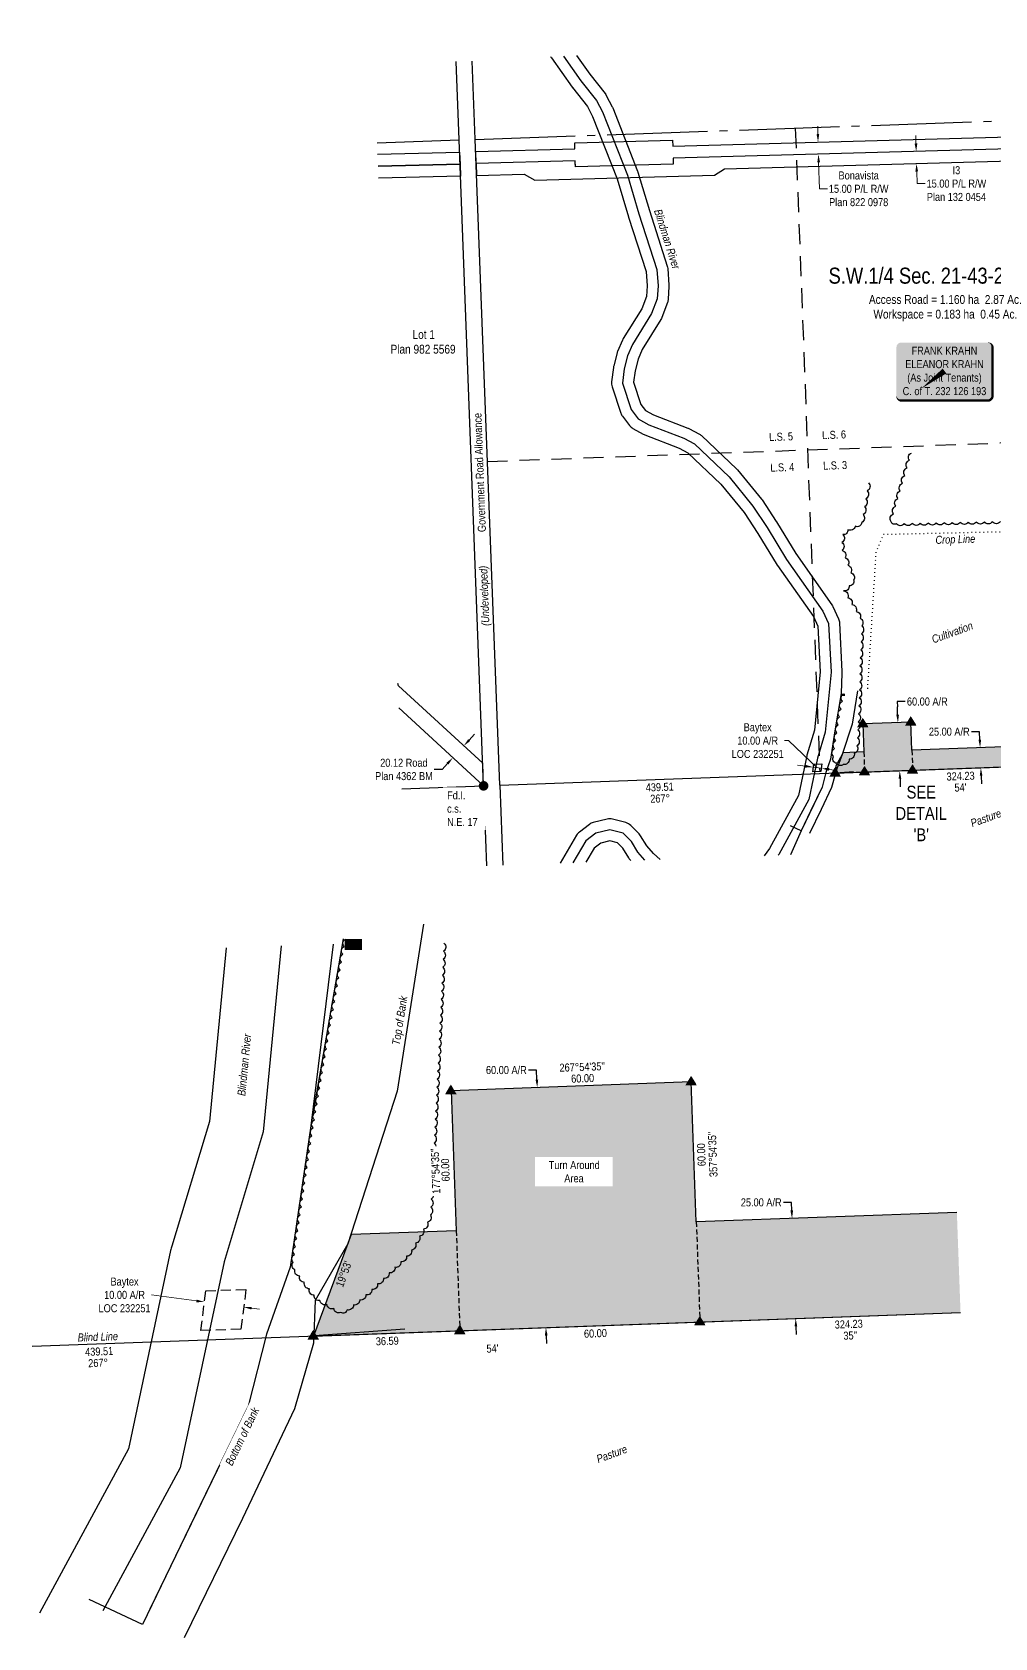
# Model space of a CAD drawing. Extents: x 685628 to 689949, y 5842791 to 5846601.
# Drawn here: x 685628 to 686830, y 5842791 to 5844797 of the extents above; entities that cross this region are included whole.
import ezdxf
from ezdxf.enums import TextEntityAlignment as Align

# ---------------------------------------------------------------- set-up
doc = ezdxf.new("R2010")
doc.units = 0
doc.header["$LTSCALE"] = 5
for name, pattern in [('0', [1, 1, 0]), ('foc-ACCESSROAD', [3.75, 2.5, -1.25]), ('foc-LSD', [8, 5, -3]), ('foc-QUARTERLINE', [33, 25, -3, 2, -3]), ('foc-TOPO', [1, 0.2, -0.8]), ('foc-TRAV', [1.875, 1.25, -0.625])]:
    doc.linetypes.add(name, pattern=pattern)
for name, color, linetype in [('AS-FENCE', 48, 'foc-FENCE'), ('AS-UNDERLAY-H', 141, 'Continuous'), ('C-AR', 13, 'foc-ACCESSROAD'), ('C-SYMBOL', 7, 'Continuous'), ('CG-NOTES', 7, 'Continuous'), ('DETAIL-T', 7, 'Continuous'), ('F-RW', 190, 'Continuous'), ('L-AREAREQUIRED', 7, 'Continuous'), ('L-BD', 7, 'Continuous'), ('L-BD 0', 7, 'Continuous'), ('L-MON', 1, 'Continuous'), ('L-MON 1', 1, 'Continuous'), ('L-MON-T', 1, 'Continuous'), ('L-QSEC', 8, 'foc-QUARTERLINE'), ('L-ROAD-T', 7, 'Continuous'), ('L-SEC', 7, 'Continuous'), ('L-SECTION-LSD', 7, 'foc-LSD'), ('L-SECTION-LSD 1', 7, 'foc-LSD'), ('L-TITLEDB', 4, 'Continuous'), ('L-TITLEDB-T', 4, 'Continuous'), ('P-PROPOSED', 10, 'Continuous'), ('P-PROPOSED 2', 10, 'Continuous'), ('P-PROPOSED-H', 21, 'Continuous'), ('P-PROPOSED-H 2', 21, 'Continuous'), ('P-TRAV', 4, 'foc-TRAV'), ('P-TXT', 4, 'Continuous'), ('T-BUSH', 110, '0'), ('T-GENERAL', 48, 'foc-TOPO'), ('T-SLOPE', 48, 'Continuous'), ('T-WATER', 160, 'Continuous'), ('T-WATER-T', 170, 'Continuous')]:
    doc.layers.add(name, color=color, linetype=linetype)
for name, color, linetype, lineweight in [('C-AR-T', 13, 'Continuous', 9), ('F-RW-T', 190, 'Continuous', 9), ('T-TEXT', 48, 'Continuous', 18)]:
    doc.layers.add(name, color=color, linetype=linetype, lineweight=lineweight)
doc.styles.add('100L', font='ARIALN.TTF', dxfattribs={"height": 11})
doc.styles.add('175L', font='ARIALN.TTF', dxfattribs={"height": 20})
doc.styles.add('80', font='ARIALN.TTF', dxfattribs={"height": 10})
doc.styles.add('80CG', font='ARIALN.TTF', dxfattribs={"height": 10})
doc.styles.add('80L', font='ARIALN.TTF', dxfattribs={"height": 10})
doc.styles.add('80LS', font='ARIALNI.TTF', dxfattribs={"height": 10})
doc.styles.add('foc-LtypeFont', font='ARIALN.TTF', dxfattribs={"height": 7.35})
doc.styles.add('MtXpl_Arial_Narrow', font='ARIALNI.TTF')
doc.linetypes.add('foc-FENCE', pattern='A,10,-1,["X",foc-LtypeFont,S=0.2,R=0,X=-0.625,Y=-0.75],-1.24', length=12.24)
doc.linetypes.add('foc-TOPO-flowdirection-NOLINE', pattern='A,0,[">",foc-LtypeFont,S=0.3,R=0,X=0,Y=-0.945],-20,[">",foc-LtypeFont,S=0.3,R=0,X=0,Y=-0.945],0', length=20)
doc.dimstyles.new('Compass 5 000', dxfattribs={"dimscale": 5, "dimtxt": 9, "dimasz": 2, "dimexe": 0.2, "dimexo": 0.0625, "dimgap": 0.5, "dimtad": 0, "dimtih": 1, "dimtoh": 1, "dimzin": 0, "dimdsep": 46, "dimtxsty": '80CG', "dimcen": 0.1, "dimse1": 1, "dimse2": 1, "dimclrd": 256, "dimclrt": 256, "dimaunit": 1, "dimadec": 4, "dimazin": 0, "dimtfac": 0.06, "dimtofl": 0, "dimtmove": 0, "dimatfit": 1, "dimfxl": 0.2, "dimtolj": 1, "dimtzin": 0, "dimlwd": -1, "dimarcsym": 0})

# ---------------------------------------------------------------- blocks, each defined once
blk = doc.blocks.new('fdia')
at = {"color": 255, "const_width": 1}
blk.add_lwpolyline([(-0.5, 0, 1), (0.5, 0, 1)], format="xyb", close=True, dxfattribs=at)
blk = doc.blocks.new('Fdiaa')
blk.add_blockref('fdia', (0, 0))
blk = doc.blocks.new('fdib')
at = {"color": 1, "const_width": 1.6}
blk.add_lwpolyline([(-0.4, 0, 1), (0.4, 0, 1)], format="xyb", close=True, dxfattribs=at)
at = {"color": 1}
blk.add_circle((0, 0), 0.8, dxfattribs=at)
blk = doc.blocks.new('Fdibb')
blk.add_blockref('fdib', (0, 0))
blk = doc.blocks.new('fdicc')
for name in ['Fdibb', 'Fdiaa']:
    blk.add_blockref(name, (0, 0))
blk = doc.blocks.new('FDI')
blk.add_blockref('fdicc', (0, 0))
blk = doc.blocks.new('TRIA')
blk.add_hatch(color=255).paths.add_polyline_path([(-0.04, 1.52), (-1.47, -0.87), (1.39, -0.87)])
blk = doc.blocks.new('TRIAA')
blk.add_blockref('TRIA', (0, 0))
blk = doc.blocks.new('TRIB')
at = {"color": 1}
blk.add_lwpolyline([(-1.12, -0.67), (-0.04, 1.13), (1.04, -0.67)], close=True, dxfattribs=at)
blk = doc.blocks.new('TRIBB')
blk.add_blockref('TRIB', (0, 0))
blk = doc.blocks.new('TRICC')
for name in ['TRIAA', 'TRIBB']:
    blk.add_blockref(name, (0, 0))
blk = doc.blocks.new('plspike')
blk.add_blockref('TRICC', (0, 0))
blk = doc.blocks.new('*U373')
h = blk.add_hatch(color=59)
edge = h.paths.add_edge_path()
edge.add_line((-54, -37), (54, -37))
edge.add_arc((54, -31), 6, 270, 360)
edge.add_line((60, -31), (60, 29.5))
edge.add_arc((54, 29.5), 6, 0, 90)
edge.add_line((54, 35.5), (-54, 35.5))
edge.add_arc((-54, 29.5), 6, 90, 180)
edge.add_line((-60, 29.5), (-60, -31))
edge.add_arc((-54, -31), 6, 180, 270)
at = {"color": 1, "flags": 128}
blk.add_lwpolyline([(-54, -37, 3, 3, 0), (54, -37, 3, 3, 0.414214), (60, -31, 3, 3, 0), (60, 29.5, 3, 0, 0.414214), (54, 35.5, 0, 0, 0), (-54, 35.5, 0, 0, 0.414214), (-60, 29.5, 0, 0, 0), (-60, -31, 0, 3, 0.414214)], format="xyseb", close=True, dxfattribs=at)
blk.add_lwpolyline([(-29.4, -22.4, 0, 7.5, 0), (0, 0, 0, 0, 0)], format="xyseb", dxfattribs=at)
at = {"color": 1, "style": '80'}
blk.add_attdef('ENTER_TEXT_001', (-36, -5), '', height=10, dxfattribs=at)
blk = doc.blocks.new('*D377')
at = {"layer": 'F-RW-T', "transparency": 16777216}
for p, q in [((686731.3, 5844657.6), (686731, 5844667.6)), ((686732.3, 5844622.6), (686732.7, 5844607.4)), ((686732.7, 5844607.4), (686742.7, 5844607.4))]:
    blk.add_line(p, q, dxfattribs=at)
for points in [[(686733, 5844657.6), (686729.6, 5844657.5), (686731.6, 5844647.6)], [(686733.9, 5844622.6), (686730.6, 5844622.5), (686732, 5844632.6)]]:
    blk.add_solid(points, dxfattribs=at)
at = {"layer": 'F-RW-T', "transparency": 16777216, "insert": (686781.8, 5844607.4), "char_height": 10, "attachment_point": 5, "style": '80CG'}
blk.add_mtext('\\A1;I3\\P15.00 P/L R/W\\PPlan 132 0454', dxfattribs=at)
blk = doc.blocks.new('*D381')
at = {"layer": 'F-RW-T', "transparency": 16777216}
for p, q in [((686608.9, 5844669.3), (686608.6, 5844679.3)), ((686609.8, 5844634.2), (686610.7, 5844600.9)), ((686610.7, 5844600.9), (686620.7, 5844600.9))]:
    blk.add_line(p, q, dxfattribs=at)
for points in [[(686610.5, 5844669.3), (686607.2, 5844669.2), (686609.1, 5844659.3)], [(686611.5, 5844634.2), (686608.2, 5844634.1), (686609.5, 5844644.2)]]:
    blk.add_solid(points, dxfattribs=at)
at = {"layer": 'F-RW-T', "transparency": 16777216, "insert": (686659.8, 5844600.9), "char_height": 10, "attachment_point": 5, "style": '80CG'}
blk.add_mtext('\\A1;Bonavista\\P15.00 P/L R/W\\PPlan 822 0978', dxfattribs=at)
blk = doc.blocks.new('*D385')
at = {"layer": 'P-TXT', "transparency": 16777216}
for p, q in [((686810.7, 5843922.7), (686800.7, 5843922.7)), ((686811, 5843912.7), (686810.7, 5843922.7)), ((686812.7, 5843867.7), (686813, 5843857.7))]:
    blk.add_line(p, q, dxfattribs=at)
for points in [[(686812.7, 5843912.7), (686809.4, 5843912.6), (686811.4, 5843902.7)], [(686814.3, 5843867.8), (686811, 5843867.6), (686812.3, 5843877.7)]]:
    blk.add_solid(points, dxfattribs=at)
at = {"layer": 'P-TXT', "transparency": 16777216, "insert": (686772.9, 5843922.7), "char_height": 10, "attachment_point": 5, "style": '80CG'}
blk.add_mtext('\\A1;25.00 A/R', dxfattribs=at)
blk = doc.blocks.new('*D398')
at = {"layer": 'L-TITLEDB-T', "transparency": 16777216}
for p, q in [((686173.6, 5843912.3), (686180.3, 5843919.7)), ((686139.6, 5843875.5), (686129.6, 5843875.5)), ((686146.4, 5843882.8), (686139.6, 5843875.5))]:
    blk.add_line(p, q, dxfattribs=at)
for points in [[(686172.3, 5843913.4), (686174.8, 5843911.2), (686166.8, 5843905)], [(686145.1, 5843884), (686147.6, 5843881.7), (686153.1, 5843890.2)]]:
    blk.add_solid(points, dxfattribs=at)
at = {"layer": 'L-TITLEDB-T', "transparency": 16777216, "insert": (686092, 5843875.5), "char_height": 10, "attachment_point": 5, "style": '80CG'}
blk.add_mtext('\\A1;20.12 Road\\PPlan 4362 BM', dxfattribs=at)
blk = doc.blocks.new('*D405')
at = {"layer": 'C-AR-T', "transparency": 16777216}
for p, q in [((686572.2, 5843911.5), (686567.2, 5843911.5)), ((686608.1, 5843877.6), (686572.2, 5843911.5)), ((686593.3, 5843879.6), (686583.4, 5843880.9)), ((686613, 5843877), (686603.3, 5843878.3)), ((686622.9, 5843875.6), (686632.9, 5843874.3))]:
    blk.add_line(p, q, dxfattribs=at)
for points in [[(686593.6, 5843881.2), (686593.1, 5843877.9), (686603.3, 5843878.3)], [(686623.2, 5843877.3), (686622.7, 5843874), (686613, 5843877)]]:
    blk.add_solid(points, dxfattribs=at)
at = {"layer": 'C-AR-T', "transparency": 16777216, "insert": (686533.7, 5843911.5), "char_height": 10, "attachment_point": 5, "style": '80CG'}
blk.add_mtext('\\A1;Baytex\\P10.00 A/R\\PLOC 232251', dxfattribs=at)
blk = doc.blocks.new('*D411')
at = {"layer": 'P-TXT', "transparency": 16777216}
for p, q in [((686717.8, 5843960.3), (686707.8, 5843960.3)), ((686707.8, 5843960.3), (686708.1, 5843953.9)), ((686708.4, 5843943.9), (686708.1, 5843953.9)), ((686711.4, 5843864), (686711.7, 5843854))]:
    blk.add_line(p, q, dxfattribs=at)
for points in [[(686710.1, 5843944), (686706.8, 5843943.9), (686708.8, 5843933.9)], [(686713, 5843864.1), (686709.7, 5843863.9), (686711, 5843874)]]:
    blk.add_solid(points, dxfattribs=at)
at = {"layer": 'P-TXT', "transparency": 16777216, "insert": (686745.5, 5843960.3), "char_height": 10, "attachment_point": 5, "style": '80CG'}
blk.add_mtext('\\A1;60.00 A/R', dxfattribs=at)
blk = doc.blocks.new('*D413')
at = {"layer": 'P-TXT', "transparency": 16777216}
for p, q in [((686575.8, 5843334.6), (686565.8, 5843334.6)), ((686576.2, 5843324.6), (686575.8, 5843334.6)), ((686581.5, 5843179.7), (686581.8, 5843169.7))]:
    blk.add_line(p, q, dxfattribs=at)
for points in [[(686577.9, 5843324.6), (686574.5, 5843324.5), (686576.6, 5843314.6)], [(686583.1, 5843179.7), (686579.8, 5843179.6), (686581.1, 5843189.7)]]:
    blk.add_solid(points, dxfattribs=at)
at = {"layer": 'P-TXT', "transparency": 16777216, "insert": (686538.1, 5843334.6), "char_height": 10, "attachment_point": 5, "style": '80CG'}
blk.add_mtext('\\A1;25.00 A/R', dxfattribs=at)
blk = doc.blocks.new('*D412')
at = {"layer": 'P-TXT', "transparency": 16777216}
for p, q in [((686257.6, 5843499.9), (686247.6, 5843499.9)), ((686258, 5843488), (686257.6, 5843499.9)), ((686269.7, 5843168.3), (686270.1, 5843158.3))]:
    blk.add_line(p, q, dxfattribs=at)
for points in [[(686259.7, 5843488.1), (686256.4, 5843488), (686258.4, 5843478.1)], [(686271.4, 5843168.4), (686268, 5843168.2), (686269.3, 5843178.3)]]:
    blk.add_solid(points, dxfattribs=at)
at = {"layer": 'P-TXT', "transparency": 16777216, "insert": (686219.9, 5843499.9), "char_height": 10, "attachment_point": 5, "style": '80CG'}
blk.add_mtext('\\A1;60.00 A/R', dxfattribs=at)
blk = doc.blocks.new('*D414')
at = {"layer": 'C-AR-T', "transparency": 16777216}
for p, q in [((685833.1, 5843211.5), (685776.7, 5843219)), ((685901.8, 5843202.4), (685911.7, 5843201.1))]:
    blk.add_line(p, q, dxfattribs=at)
at = {"layer": 'C-AR-T', "linetype": 'Continuous', "transparency": 16777216}
for points in [[(685833.3, 5843213.2), (685832.9, 5843209.9), (685843, 5843210.2)], [(685902, 5843204.1), (685901.6, 5843200.8), (685891.9, 5843203.8)]]:
    blk.add_solid(points, dxfattribs=at)
at = {"layer": 'C-AR-T', "linetype": 'Continuous', "transparency": 16777216, "insert": (685743.2, 5843219), "char_height": 10, "attachment_point": 5, "style": '80CG'}
blk.add_mtext('\\A1;Baytex\\P10.00 A/R\\PLOC 232251', dxfattribs=at)

msp = doc.modelspace()

# ---------------------------------------------------------------- hatches: boundary and pattern name
at = {"layer": 'AS-UNDERLAY-H'}
h = msp.add_hatch(color=256, dxfattribs=at)
h.dxf.hatch_style = 1
h.paths.add_polyline_path([(686638.441, 5843970.239), (686642.785, 5843970.239), (686642.785, 5843967.476), (686638.441, 5843967.476)])
h = msp.add_hatch(color=256, dxfattribs=at)
h.dxf.hatch_style = 1
h.paths.add_polyline_path([(686018.103, 5843663.606), (686039.822, 5843663.606), (686039.822, 5843649.789), (686018.103, 5843649.789)])
at = {"layer": 'P-PROPOSED-H'}
h = msp.add_hatch(color=256, dxfattribs=at)
h.dxf.hatch_style = 1
h.paths.add_polyline_path([(686782.388, 5843322.083), (686457.047, 5843310.208), (686450.664, 5843485.072), (686150.913, 5843474.13), (686157.296, 5843299.266), (686026.197, 5843294.48), (685979.057, 5843167.69), (686786.947, 5843197.181)])
at = {"layer": 'P-PROPOSED-H 2'}
h = msp.add_hatch(color=256, dxfattribs=at)
h.dxf.hatch_style = 1
h.paths.add_polyline_path([(687025.253, 5843910.475), (686726.23, 5843899.559), (686724.954, 5843934.532), (686665.003, 5843932.344), (686666.28, 5843897.371), (686640.06, 5843896.414), (686630.632, 5843871.056), (687015.811, 5843885.116), (687209.195, 5843705.181), (687306.621, 5843709.603), (687742.914, 5843729.463), (687737.528, 5843876.452), (687747.154, 5843886.805), (687712.181, 5843885.529), (687717.209, 5843748.311), (687305.714, 5843729.58), (687305.531, 5843734.576), (687218.543, 5843730.628)])

# ---------------------------------------------------------------- linework, layer by layer
at = {"layer": 'AS-FENCE', "flags": 128}
for points in [[(686630.926, 5843871.175), (686653.415, 5843872.869)], [(685980.527, 5843168.285), (686092.972, 5843176.755)]]:
    msp.add_lwpolyline(points, dxfattribs=at)
at = {"layer": 'C-AR'}
for points in [[(686612.472, 5843872.78), (686602.479, 5843872.41), (686603.794, 5843882.339), (686613.787, 5843882.701), (686612.472, 5843872.78)], [(685888.257, 5843176.312), (685838.29, 5843174.462), (685844.869, 5843224.107), (685894.831, 5843225.917), (685888.257, 5843176.312)]]:
    msp.add_lwpolyline(points, close=True, dxfattribs=at)
at = {"layer": 'F-RW', "flags": 128}
for points in [[(687098.476, 5844796.166), (687103.698, 5844657.845), (686427.977, 5844639.18), (686428.189, 5844631.701), (686306.111, 5844628.313), (686305.869, 5844635.884), (686182.219, 5844632.453), (686182.785, 5844617.457), (686242.239, 5844619.052), (686255.425, 5844611.918), (686479.687, 5844618.114), (686492.426, 5844625.943), (686984.527, 5844639.523), (687119.262, 5844643.173), (687113.464, 5844796.71)], [(686427.977, 5844639.18), (686428.052, 5844636.551), (686428.189, 5844631.701), (686306.111, 5844628.313), (686305.934, 5844633.851), (686305.869, 5844635.884), (686182.219, 5844632.453), (686181.652, 5844647.443), (686305.471, 5844650.845), (686305.223, 5844658.362), (686427.391, 5844661.805), (686427.593, 5844654.31), (686427.593, 5844654.31), (687103.131, 5844672.85), (687118.121, 5844673.268), (687784.597, 5844691.8), (687785.169, 5844676.815), (687118.692, 5844658.262), (686427.977, 5844639.18)], [(686059.159, 5844644.064), (686161.543, 5844646.916), (686162.11, 5844631.926), (686059.729, 5844629.073)], [(686059.729, 5844629.073), (686162.11, 5844631.926), (686162.677, 5844616.909), (686060.3, 5844614.062)]]:
    msp.add_lwpolyline(points, dxfattribs=at)
at = {"layer": 'L-QSEC'}
for p, q in [((686181.075, 5844662.724), (686982.771, 5844690.809)), ((686058.609, 5844658.521), (686160.969, 5844662.107))]:
    msp.add_line(p, q, dxfattribs=at)
at = {"layer": 'L-SEC'}
for p, q in [((686160.969, 5844662.107), (686157.261, 5844759.808)), ((686181.072, 5844662.811), (686177.361, 5844760.571)), ((686191.459, 5843855.025), (686160.969, 5844662.107)), ((686211.559, 5843855.784), (686181.072, 5844662.811)), ((686211.56, 5843855.759), (687013.33, 5843885.025)), ((686089.306, 5843851.296), (686191.459, 5843855.025)), ((686191.459, 5843855.025), (686195.268, 5843755.109)), ((686211.559, 5843855.791), (686215.369, 5843755.842)), ((685627.818, 5843154.868), (686786.948, 5843197.179))]:
    msp.add_line(p, q, dxfattribs=at)
at = {"layer": 'L-SECTION-LSD'}
msp.add_line((686580.703, 5844676.828), (686611.138, 5843872.755), dxfattribs=at)
at = {"layer": 'L-SECTION-LSD 1'}
msp.add_line((686196.274, 5844260.399), (686999.964, 5844289.33), dxfattribs=at)
at = {"layer": 'P-PROPOSED', "flags": 128}
msp.add_lwpolyline([(686782.388, 5843322.083), (686782.388, 5843322.083)], close=True, dxfattribs=at)
at = {"layer": 'P-PROPOSED 2', "flags": 128}
msp.add_lwpolyline([(687025.253, 5843910.475), (686726.23, 5843899.559), (686724.954, 5843934.532), (686665.003, 5843932.344), (686666.28, 5843897.371), (686640.06, 5843896.414), (686630.632, 5843871.056), (687015.811, 5843885.116), (687209.195, 5843705.181), (687306.621, 5843709.603), (687742.914, 5843729.463), (687737.528, 5843876.452), (687747.154, 5843886.805), (687712.181, 5843885.529), (687717.209, 5843748.311), (687305.714, 5843729.58), (687305.531, 5843734.576), (687218.543, 5843730.628), (687025.253, 5843910.475)], close=True, dxfattribs=at)
at = {"layer": 'P-TRAV'}
for p, q in [((686666.277, 5843897.371), (686667.192, 5843872.385)), ((686726.23, 5843899.559), (686727.142, 5843874.579)), ((686457.047, 5843310.208), (686461.607, 5843185.305)), ((686157.296, 5843299.266), (686161.857, 5843174.335))]:
    msp.add_line(p, q, dxfattribs=at)
at = {"layer": 'T-BUSH', "linetype": 'Continuous', "flags": 128}
for points in [[(686836.679, 5844185.169, -0.52056705), (686826.682, 5844184.969, -0.52056705), (686816.685, 5844184.769, -0.52056705), (686806.688, 5844184.569, -0.52056705), (686796.691, 5844184.369, -0.52056705), (686786.694, 5844184.168, -0.52056705), (686776.697, 5844183.968, -0.52056705), (686766.701, 5844183.768, -0.52056705), (686756.704, 5844183.568, -0.52056705), (686746.707, 5844183.368, -0.52056705), (686736.71, 5844183.168, -0.52056705), (686726.713, 5844182.968, -0.52056705), (686716.716, 5844182.767, -0.52056705), (686706.719, 5844182.567, -0.52056705), (686700.3, 5844185.094, -0.52056705), (686703.143, 5844194.68, -0.52056705), (686705.986, 5844204.266, -0.52056705), (686708.83, 5844213.852, -0.52056705), (686711.673, 5844223.438, -0.52056705), (686714.516, 5844233.024, -0.52056705), (686717.36, 5844242.61, -0.52056705), (686720.203, 5844252.196, -0.52056705), (686723.047, 5844261.782, -0.52056705), (686725.701, 5844270.733, -0.52056705)], [(686672.173, 5844233.422, -0.52056705), (686670.453, 5844223.572, -0.52056705), (686668.733, 5844213.723, -0.52056705), (686667.012, 5844203.873, -0.52056705), (686665.292, 5844194.023, -0.52056705), (686663.571, 5844184.173, -0.52056705), (686655.365, 5844179.301, -0.52056705), (686646.296, 5844175.092, -0.52056705), (686639.837, 5844169.044, -0.52056705), (686638.931, 5844159.086, -0.52056705), (686639.172, 5844149.288, -0.52056705), (686642.763, 5844139.956, -0.52056705), (686646.353, 5844130.624, -0.52056705), (686649.944, 5844121.292, -0.52056705), (686653.534, 5844111.96, -0.52056705), (686647.952, 5844105.075, -0.52056705), (686641.031, 5844098.623, -0.52056705), (686646.177, 5844090.05, -0.52056705), (686651.322, 5844081.477, -0.52056705), (686656.468, 5844072.903, -0.52056705), (686661.614, 5844064.33, -0.52056705), (686663.597, 5844054.954, -0.52056705), (686663.162, 5844044.965, -0.52056705), (686662.728, 5844034.976, -0.52056705), (686662.293, 5844024.986, -0.52056705), (686661.859, 5844014.997, -0.52056705), (686661.424, 5844005.007, -0.52056705), (686661.244, 5843995.01, -0.52056705), (686661.075, 5843985.013, -0.52056705), (686660.907, 5843975.015, -0.52056705), (686660.6, 5843965.022, -0.52056705), (686660.108, 5843955.036, -0.52056705), (686659.616, 5843945.049, -0.52056705), (686659.124, 5843935.062, -0.52056705), (686658.63, 5843925.075, -0.52056705), (686658.122, 5843915.089, -0.52056705), (686657.614, 5843905.103, -0.52056705), (686654.307, 5843895.943, -0.52056705), (686647.781, 5843888.484, -0.52056705), (686640.405, 5843881.744, -0.52056705), (686632.361, 5843883.194, -0.52056705), (686628.347, 5843891.69, -0.52056705), (686629.802, 5843901.582, -0.52056705), (686631.256, 5843911.475, -0.52056705), (686632.711, 5843921.367, -0.52056705), (686634.362, 5843931.229, -0.52056705), (686636.055, 5843941.083, -0.52056705), (686637.747, 5843950.938, -0.52056705), (686639.44, 5843960.792, -0.52056705), (686640.989, 5843969.813, -0.52056705)], [(686141.941, 5843658.413, -0.52056705), (686141.449, 5843648.426, -0.52056705), (686140.957, 5843638.439, -0.52056705), (686140.464, 5843628.453, -0.52056705), (686139.972, 5843618.466, -0.52056705), (686139.48, 5843608.479, -0.52056705), (686138.988, 5843598.492, -0.52056705), (686138.496, 5843588.506, -0.52056705), (686138.004, 5843578.519, -0.52056705), (686137.512, 5843568.532, -0.52056705), (686137.02, 5843558.545, -0.52056705), (686136.528, 5843548.559, -0.52056705), (686136.036, 5843538.572, -0.52056705), (686135.544, 5843528.585, -0.52056705), (686135.052, 5843518.598, -0.52056705), (686134.56, 5843508.611, -0.52056705), (686134.068, 5843498.625, -0.52056705), (686133.576, 5843488.638, -0.52056705), (686133.084, 5843478.651, -0.52056705), (686132.591, 5843468.664, -0.52056705), (686132.099, 5843458.678, -0.52056705), (686131.607, 5843448.691, -0.52056705), (686131.107, 5843438.705, -0.52056705), (686130.599, 5843428.719, -0.52056705), (686130.091, 5843418.733, -0.52056705), (686129.583, 5843408.747, -0.52056705), (686129.076, 5843398.761, -0.52056705), (686128.568, 5843388.775, -0.52056705), (686128.06, 5843378.789, -0.52056705), (686127.553, 5843368.803, -0.52056705), (686127.045, 5843358.817, -0.52056705), (686126.537, 5843348.831, -0.52056705), (686126.03, 5843338.845, -0.52056705), (686125.522, 5843328.859, -0.52056705), (686125.014, 5843318.873, -0.52056705), (686121.451, 5843309.787, -0.52056705), (686116.461, 5843301.123, -0.52056705), (686111.471, 5843292.458, -0.52056705), (686106.48, 5843283.794, -0.52056705), (686101.49, 5843275.129, -0.52056705), (686095.326, 5843267.386, -0.52056705), (686088.095, 5843260.48, -0.52056705), (686080.864, 5843253.575, -0.52056705), (686073.632, 5843246.669, -0.52056705), (686066.401, 5843239.764, -0.52056705), (686059.17, 5843232.858, -0.52056705), (686051.939, 5843225.953, -0.52056705), (686044.645, 5843219.119, -0.52056705), (686036.826, 5843212.886, -0.52056705), (686029.007, 5843206.654, -0.52056705), (686021.188, 5843200.422, -0.52056705), (686013.156, 5843197.062, -0.52056705), (686004.502, 5843202.07, -0.52056705), (685995.847, 5843207.078, -0.52056705), (685987.193, 5843212.087, -0.52056705), (685979.968, 5843218.709, -0.52056705), (685973.948, 5843226.692, -0.52056705), (685967.927, 5843234.675, -0.52056705), (685961.906, 5843242.658, -0.52056705), (685955.885, 5843250.641, -0.52056705), (685953.853, 5843259.643, -0.52056705), (685955.308, 5843269.536, -0.52056705), (685956.763, 5843279.428, -0.52056705), (685958.218, 5843289.321, -0.52056705), (685959.672, 5843299.213, -0.52056705), (685961.127, 5843309.106, -0.52056705), (685962.582, 5843318.998, -0.52056705), (685964.037, 5843328.89, -0.52056705), (685965.492, 5843338.783, -0.52056705), (685966.947, 5843348.675, -0.52056705), (685968.401, 5843358.568, -0.52056705), (685969.856, 5843368.46, -0.52056705), (685971.311, 5843378.353, -0.52056705), (685972.766, 5843388.245, -0.52056705), (685974.221, 5843398.138, -0.52056705), (685975.675, 5843408.03, -0.52056705), (685977.13, 5843417.923, -0.52056705), (685978.585, 5843427.815, -0.52056705), (685980.228, 5843437.678, -0.52056705), (685981.921, 5843447.532, -0.52056705), (685983.613, 5843457.387, -0.52056705), (685985.306, 5843467.241, -0.52056705), (685986.999, 5843477.096, -0.52056705), (685988.691, 5843486.951, -0.52056705), (685990.384, 5843496.805, -0.52056705), (685992.077, 5843506.66, -0.52056705), (685993.77, 5843516.514, -0.52056705), (685995.462, 5843526.369, -0.52056705), (685997.155, 5843536.223, -0.52056705), (685998.848, 5843546.078, -0.52056705), (686000.54, 5843555.933, -0.52056705), (686002.233, 5843565.787, -0.52056705), (686003.926, 5843575.642, -0.52056705), (686005.618, 5843585.496, -0.52056705), (686007.311, 5843595.351, -0.52056705), (686009.004, 5843605.205, -0.52056705), (686010.696, 5843615.06, -0.52056705), (686012.389, 5843624.915, -0.52056705), (686014.082, 5843634.769, -0.52056705), (686015.774, 5843644.624, -0.52056705), (686017.467, 5843654.478, -0.52056705), (686019.018, 5843663.508, -0.52056705)]]:
    msp.add_lwpolyline(points, format="xyb", dxfattribs=at)
at = {"layer": 'T-GENERAL', "flags": 128}
msp.add_lwpolyline([(687802.805, 5844215.17), (687581.796, 5844208.036), (687519.032, 5844239.408), (687415.734, 5844255.093), (687282.363, 5844269.472), (687235.291, 5844259.015), (687024.771, 5844252.479), (687011.696, 5844228.95), (687014.311, 5844179.279), (687012.569, 5844176.15), (686690.359, 5844168.877), (686681.26, 5844146.748), (686670.391, 5843972.882)], dxfattribs=at)
at = {"layer": 'T-SLOPE', "flags": 128}
for points in [[(686638.033, 5843970.321), (686630.006, 5843923.589), (686624.806, 5843888.23), (686618.921, 5843871.558), (686614.346, 5843853.52), (686599.697, 5843823.262), (686587.983, 5843799.006), (686574.627, 5843805.203)], [(686658.14, 5843973.948), (686651.553, 5843932.218), (686639.205, 5843894.114), (686631.062, 5843879.935), (686630.638, 5843869.276), (686625.896, 5843852.9), (686612.943, 5843825.483), (686598.36, 5843795.632)], [(686116.597, 5843682.15), (686083.662, 5843473.5), (686021.922, 5843282.98), (685981.207, 5843212.085), (685979.087, 5843158.79), (685955.377, 5843076.91), (685890.612, 5842939.825), (685817.697, 5842790.57)], [(686016.062, 5843664.015), (685975.927, 5843430.355), (685949.927, 5843253.56), (685920.502, 5843170.2), (685897.627, 5843080.01), (685824.382, 5842928.72), (685765.812, 5842807.44), (685699.032, 5842838.425)]]:
    msp.add_lwpolyline(points, dxfattribs=at)
at = {"layer": 'T-WATER', "flags": 128}
for points in [[(686275.002, 5844766.278), (686275.623, 5844765.281, 0.01454555), (686276.061, 5844764.621), (686301.96, 5844727.966, 0.01394659), (686302.415, 5844727.358), (686321.035, 5844703.899), (686327.556, 5844691.477), (686358.104, 5844613.442), (686372.461, 5844565.88, 0.00431541), (686372.531, 5844565.656), (686394.333, 5844497.699), (686395.607, 5844479.565), (686394.841, 5844466.56), (686388.98, 5844451.025), (686365.81, 5844413.806, 0.03893114), (686364.833, 5844411.926), (686358.814, 5844397.735, 0.03709382), (686358.165, 5844395.823), (686353.97, 5844379.588, 0.0314985), (686353.646, 5844377.904), (686351.33, 5844359.753, 0.11202763), (686351.909, 5844353.751), (686362.798, 5844320.82, 0.08400897), (686364.926, 5844316.802), (686373.859, 5844305.162, 0.10036781), (686377.943, 5844301.608), (686390.864, 5844294.277, 0.03756253), (686392.713, 5844293.404), (686435.796, 5844276.897), (686446.625, 5844271.144), (686487.881, 5844231.927), (686516.773, 5844196.573), (686534.02, 5844170.506), (686558.162, 5844130.915, 0.01610381), (686558.642, 5844130.181), (686603.314, 5844066.536), (686608.74, 5844054.662), (686611.659, 5843997.522), (686604.643, 5843924.695), (686595.254, 5843893.519, 0.02087452), (686594.972, 5843892.418), (686584.465, 5843842.885), (686548.573, 5843776.643), (686541.782, 5843767.757)], [(686307.421, 5844767.454), (686323.993, 5844744), (686343.173, 5844719.835, -0.04690703), (686344.565, 5844717.698), (686352.03, 5844703.476, -0.02757875), (686352.654, 5844702.109), (686383.674, 5844622.866, -0.01998855), (686384.03, 5844621.837), (686398.512, 5844573.867), (686420.779, 5844504.456, -0.06014607), (686421.397, 5844501.249), (686422.848, 5844480.597, -0.03224723), (686422.858, 5844478.842), (686421.919, 5844462.889, -0.07564507), (686421.065, 5844458.88), (686413.999, 5844440.153, -0.04904274), (686412.819, 5844437.763), (686389.502, 5844400.309), (686384.292, 5844388.026), (686380.566, 5844373.603), (686378.749, 5844359.37), (686387.944, 5844331.562), (686393.792, 5844323.943), (686403.419, 5844318.481), (686446.325, 5844302.041, -0.03062511), (686447.842, 5844301.35), (686461.053, 5844294.332, -0.06802592), (686464.047, 5844292.175), (686507.274, 5844251.086, -0.03141068), (686508.437, 5844249.832), (686538.305, 5844213.284, -0.02516578), (686539.118, 5844212.18), (686556.882, 5844185.331, -0.00923133), (686557.152, 5844184.906), (686581.196, 5844145.475), (686626.335, 5844081.164, -0.04587153), (686627.575, 5844079), (686634.604, 5844063.619, -0.09467844), (686635.819, 5844058.651), (686638.922, 5843997.909, -0.03678894), (686638.877, 5843995.908), (686638.033, 5843970.321), (686630.006, 5843923.589), (686624.806, 5843888.23), (686618.921, 5843871.558), (686614.346, 5843853.52), (686587.983, 5843799.006), (686574.765, 5843768.961)], [(686412.038, 5843763.021), (686403.81, 5843770.533), (686395.193, 5843780.237), (686387.535, 5843792.638, 0.05684231), (686385.626, 5843795.065), (686375.231, 5843805.566, 0.13475874), (686368.982, 5843809.166), (686352.444, 5843813.471, 0.12591015), (686345.689, 5843813.5), (686328.459, 5843809.167, 0.10035305), (686323.575, 5843806.83), (686311.054, 5843797.383, 0.09829537), (686307.522, 5843793.424), (686286.915, 5843758.454)], [(686375.234, 5843761.678), (686374.035, 5843763.028, -0.0432696), (686372.63, 5843764.917), (686365.168, 5843777.001), (686358.498, 5843783.74), (686348.952, 5843786.225), (686337.781, 5843783.416), (686329.623, 5843777.261), (686319.236, 5843759.634)], [(685870.015, 5843652.85), (685849.112, 5843435.887), (685802.169, 5843280.006, 0.02087452), (685800.758, 5843274.499), (685748.223, 5843026.835), (685636.867, 5842821.317)]]:
    msp.add_lwpolyline(points, format="xyb", dxfattribs=at)
at = {"layer": 'T-WATER', "linetype": 'foc-TOPO-flowdirection-NOLINE', "flags": 128}
for points in [[(686291.157, 5844766.864), (686313.086, 5844735.828), (686332.502, 5844711.365), (686339.968, 5844697.143), (686370.988, 5844617.9), (686385.503, 5844569.818), (686407.807, 5844500.294), (686409.258, 5844479.642), (686408.319, 5844463.69), (686401.253, 5844444.963), (686377.375, 5844406.606), (686371.355, 5844392.415), (686367.16, 5844376.18), (686364.844, 5844358.028), (686375.733, 5844325.096), (686384.666, 5844313.457), (686397.587, 5844306.126), (686441.45, 5844289.319), (686454.661, 5844282.301), (686497.888, 5844241.211), (686527.756, 5844204.663), (686545.52, 5844177.814), (686569.793, 5844138.008), (686615.184, 5844073.337), (686622.213, 5844057.956), (686625.316, 5843997.214), (686618.075, 5843922.052), (686608.299, 5843889.591), (686597.383, 5843838.129), (686560.044, 5843769.217), (686559.421, 5843768.401)], [(686392.881, 5843762.322), (686384.221, 5843772.074), (686375.943, 5843785.481), (686365.549, 5843795.982), (686349.011, 5843800.287), (686331.78, 5843795.955), (686319.259, 5843786.508), (686303.075, 5843759.044)], [(685938.673, 5843655.192), (685916.272, 5843422.673), (685867.393, 5843260.364), (685812.812, 5843003.054), (685715.88, 5842824.159)]]:
    msp.add_lwpolyline(points, dxfattribs=at)
at = {"layer": 'T-WATER', "flags": 128}
for points in [[(686291.157, 5844766.864), (686313.086, 5844735.828), (686332.502, 5844711.365), (686339.968, 5844697.143), (686370.988, 5844617.9), (686385.503, 5844569.818), (686407.807, 5844500.294), (686409.258, 5844479.642), (686408.319, 5844463.69), (686401.253, 5844444.963), (686377.375, 5844406.606), (686371.355, 5844392.415), (686367.16, 5844376.18), (686364.844, 5844358.028), (686375.733, 5844325.096), (686384.666, 5844313.457), (686397.587, 5844306.126), (686441.45, 5844289.319), (686454.661, 5844282.301), (686497.888, 5844241.211), (686527.756, 5844204.663), (686545.52, 5844177.814), (686569.793, 5844138.008), (686615.184, 5844073.337), (686622.213, 5844057.956), (686625.316, 5843997.214), (686618.075, 5843922.052), (686608.299, 5843889.591), (686597.383, 5843838.129), (686560.044, 5843769.217), (686559.421, 5843768.401)], [(686392.881, 5843762.322), (686384.221, 5843772.074), (686375.943, 5843785.481), (686365.549, 5843795.982), (686349.011, 5843800.287), (686331.78, 5843795.955), (686319.259, 5843786.508), (686303.075, 5843759.044)], [(685938.673, 5843655.192), (685916.272, 5843422.673), (685867.393, 5843260.364), (685812.812, 5843003.054), (685715.88, 5842824.159)], [(686003.779, 5843657.412), (685975.927, 5843430.355), (685949.927, 5843253.56), (685920.502, 5843170.2), (685897.627, 5843080.01), (685774.923, 5842826.282)]]:
    msp.add_lwpolyline(points, dxfattribs=at)

# ---------------------------------------------------------------- block references
at = {"layer": 'CG-NOTES'}
ref = msp.add_blockref('*U373', (686766.928, 5844373.388), dxfattribs=at)
ref.add_attrib('ENTER_TEXT_001', 'FRANK KRAHN', (686725.885, 5844393.736), dxfattribs={"layer": '0', "color": 1, "height": 10, "style": '80'})
ref.add_attrib('ENTER_TEXT_002', 'ELEANOR KRAHN', (686717.948, 5844376.892), dxfattribs={"layer": '0', "color": 1, "height": 10, "style": '80'})
ref.add_attrib('ENTER_TEXT_003', '(As Joint Tenants)', (686720.448, 5844360.054), dxfattribs={"layer": '0', "color": 1, "height": 10, "style": '80'})
ref.add_attrib('ENTER_TEXT_004', 'C. of T. 232 126 193', (686714.698, 5844343.21), dxfattribs={"layer": '0', "color": 1, "height": 10, "style": '80'})
at = {"layer": 'L-MON', "xscale": 4.999441249999988, "yscale": 4.999441249999988, "zscale": 4.999441249999988}
for p in [(686450.662, 5843485.075), (686150.892, 5843474.13), (686461.607, 5843185.305), (685979.057, 5843167.689), (686161.857, 5843174.335)]:
    msp.add_blockref('plspike', p, dxfattribs=at)
at = {"layer": 'L-MON 1', "xscale": 4.999441249999988, "yscale": 4.999441249999988, "zscale": 4.999441249999988}
for p in [(686664.999, 5843932.344), (686724.953, 5843934.533), (686630.632, 5843871.056), (686667.192, 5843872.385), (686727.142, 5843874.579)]:
    msp.add_blockref('plspike', p, dxfattribs=at)

# ---------------------------------------------------------------- texts
at = {"layer": 'C-SYMBOL', "color": 3, "linetype": 'Continuous', "style": '175L'}
msp.add_text('S.W.1/4 Sec. 21-43-2-W.5M.', height=19.99776, dxfattribs=at).set_placement((686768.589, 5844476.443), align=Align.BOTTOM_CENTER)
at = {"layer": 'L-AREAREQUIRED', "color": 5, "linetype": 'Continuous', "insert": (686768.056, 5844468.178), "char_height": 10.99877, "width": 248.77524, "attachment_point": 2, "style": '100L'}
msp.add_mtext('Access Road = 1.160 ha  2.87 Ac.\\PWorkspace = 0.183 ha  0.45 Ac.', dxfattribs=at)
at = {"layer": 'L-BD', "style": '80L'}
for s, height, rotation, p in [("267°54'35''", 9.99888, 2.091, (686314.605, 5843503.871)), ('60.00', 9.9989, 2.091, (686315.124, 5843489.632)), ('60.00', 9.9989, 92.091, (686463.336, 5843394.159)), ("357°54'35''", 9.99888, 92.091, (686477.575, 5843394.679))]:
    msp.add_text(s, height=height, rotation=rotation, dxfattribs=at).set_placement(p, align=Align.MIDDLE)
at = {"layer": 'L-BD', "linetype": 'Continuous', "style": '80L'}
for s, rotation, p in [("19°53'", 70.1045, (686016.847, 5843245.228)), ('324.23', 2.0905, (686647.382, 5843182.579)), ('36.59', 2.0905, (686071.211, 5843161.535)), ('60.00', 2.0905, (686331.107, 5843171.034)), ("35''", 2.0905, (686649.281, 5843168.388)), ('439.51', 2.0905, (685711.464, 5843148.416)), ("54'", 2.0905, (686202.574, 5843152.063)), ('267°', 2.0905, (685710.183, 5843134.111))]:
    msp.add_text(s, height=9.9989, rotation=rotation, dxfattribs=at).set_placement(p, align=Align.MIDDLE)
at = {"layer": 'L-BD 0', "linetype": 'Continuous', "style": '80L'}
for s, rotation, p in [('324.23', 2.0898, (686787.034, 5843867.259)), ('439.51', 2.0905, (686411.392, 5843853.548)), ("54'", 2.0905, (686786.899, 5843852.998)), ('267°', 2.0905, (686411.912, 5843839.309))]:
    msp.add_text(s, height=9.9989, rotation=rotation, dxfattribs=at).set_placement(p, align=Align.MIDDLE)
at = {"layer": 'L-ROAD-T', "style": '80L'}
msp.add_text('Government Road Allowance', height=9.99888, rotation=92.163469, dxfattribs=at).set_placement((686186.561, 5844246.507), align=Align.MIDDLE_CENTER)
at = {"layer": 'L-SEC', "insert": (685684.518, 5843170.813), "char_height": 9.99888, "attachment_point": 1, "rotation": 2.072955, "style": '100L'}
msp.add_mtext_dynamic_manual_height_columns('{\\fArial Narrow|b0|i1|c0|p34;Blind Line}', width=50.12168, gutter_width=54.994, heights=[0], dxfattribs=at)
at = {"layer": 'P-TXT', "insert": (686074.73, 5844424.411), "char_height": 11, "attachment_point": 1, "style": '100L'}
msp.add_mtext_dynamic_manual_height_columns('\\pi28.008;Lot 1\\P\\pi0.53445;Plan 982 5569', width=80.81516, gutter_width=54.994, heights=[0], dxfattribs=at)
at = {"layer": 'T-TEXT', "linetype": 'Continuous', "style": '80LS'}
for s, height, rotation, p in [('Crop Line', 10, 1.778317, (686780.472, 5844163.078)), ('Cultivation', 10, 20, (686776.638, 5844046.77)), ('Pasture', 9.9989, 20, (686818.594, 5843814.676)), ('Pasture', 9.9989, 20, (686351.565, 5843020.395))]:
    msp.add_text(s, height=height, rotation=rotation, dxfattribs=at).set_placement(p, align=Align.MIDDLE_CENTER)
at = {"layer": 'T-TEXT', "style": '80LS'}
msp.add_text('(Undeveloped)', height=9.99888, rotation=92.163469, dxfattribs=at).set_placement((686192.381, 5844092.446), align=Align.MIDDLE_CENTER)
at = {"layer": 'T-WATER-T', "char_height": 9.99888, "attachment_point": 1, "style": '100L'}
for insert, rotation in [((686413.56, 5844576.605), 287.786827), ((685883.959, 5843468.295), 84.497037)]:
    msp.add_mtext_dynamic_manual_height_columns('{\\fArial Narrow|b0|i1|c0|p34;Blindman River}', width=78.75423, gutter_width=54.994, heights=[0], dxfattribs=dict(at, insert=insert, rotation=rotation))

# ---------------------------------------------------------------- dimensions: what is measured, and where the dimension line sits
at = {"layer": 'C-AR-T'}
dim = msp.add_linear_dim(base=(686603.253, 5843878.255), p1=(686613.223, 5843878.45), p2=(686603.451, 5843879.745), angle=172.451238, text='Baytex\\P10.00 A/R\\PLOC 232251', dimstyle='Compass 5 000', override={"dimtxt": 10, "dimtmove": 1}, dxfattribs=at)
dim.commit()
dim.dimension.update_dxf_attribs({"geometry": '*D405', "text_midpoint": (686564.738, 5843911.464), "dimtype": 161})
at = {"layer": 'C-AR-T', "color": 5, "linetype": 'Continuous'}
dim = msp.add_linear_dim(base=(685843.03, 5843210.231), p1=(685891.94, 5843204.1), p2=(685843.076, 5843210.575), angle=172.451238, text='Baytex\\P10.00 A/R\\PLOC 232251', dimstyle='Compass 5 000', dxfattribs=at)
dim.commit()
dim.dimension.update_dxf_attribs({"geometry": '*D414', "text_midpoint": (685743.158, 5843219.025), "dimtype": 161})
at = {"layer": 'F-RW-T'}
for base, p1, p2, angle, text, picture, middle in [((686609.542, 5844644.192), (686621.433, 5844659.612), (686621.849, 5844644.531), 271.579076, 'Bonavista\\P15.00 P/L R/W\\PPlan 822 0978', '*D381', (686659.822, 5844600.868)), ((686731.995, 5844632.554), (686748.023, 5844648.022), (686748.438, 5844633.008), 271.580731, 'I3\\P15.00 P/L R/W\\PPlan 132 0454', '*D377', (686781.775, 5844607.406))]:
    dim = msp.add_linear_dim(base=base, p1=p1, p2=p2, angle=angle, text=text, dimstyle='Compass 5 000', override={"dimtxt": 10}, dxfattribs=at)
    dim.commit()
    dim.dimension.update_dxf_attribs({"geometry": picture, "text_midpoint": middle, "dimtype": 161})
at = {"layer": 'P-TXT'}
dim = msp.add_linear_dim(base=(686581.115, 5843189.665), p1=(686679.124, 5843318.314), p2=(686683.683, 5843193.409), angle=272.090483, text='25.00 A/R', dimstyle='Compass 5 000', override={"dimtxt": 10}, dxfattribs=at)
dim.commit()
dim.dimension.update_dxf_attribs({"geometry": '*D413', "text_midpoint": (686538.091, 5843334.557), "dimtype": 161})

# ---------------------------------------------------------------- next in the draw order: texts
at = {"layer": 'DETAIL-T', "color": 3, "insert": (686737.952, 5843820.542), "char_height": 16, "width": 63.63613, "attachment_point": 5, "style": '80CG', "bg_fill": 3, "box_fill_scale": 1.1, "bg_fill_color": 256, "bg_fill_transparency": 0}
msp.add_mtext("SEE\\PDETAIL\\P'B'", dxfattribs=at)
at = {"layer": 'L-MON-T', "linetype": 'Continuous', "char_height": 9.99888, "attachment_point": 1, "style": '80L', "bg_fill": 2}
for s, width, insert in [('Fd.I. c.s. N.E. 17', 43.05562, (686145.894, 5843848.194)), ('\\pi12.192;Turn Around \\P\\pi31.62;Area', 86.92753, (686260.637, 5843386.327))]:
    msp.add_mtext_dynamic_manual_height_columns(s, width=width, gutter_width=49.994, heights=[0], dxfattribs=dict(at, insert=insert))
at = {"layer": 'L-SECTION-LSD', "attachment_point": 1, "rotation": 2.061631, "style": '100L', "bg_fill": 3, "box_fill_scale": 1.5, "bg_fill_color": 256, "bg_fill_transparency": 0}
for s, width, insert, char_height in [('\\pi1.7584;L.S. 5', 30.39774, (686545.932, 5844295.671), 9.99888), ('L.S. 6', 30.47973, (686613.84, 5844298.116), 9.9989), ('\\pi1.9858;L.S. 4', 30.53648, (686547.309, 5844257.416), 9.99888), ('L.S. 3', 30.37252, (686615.217, 5844259.86), 9.9989)]:
    msp.add_mtext_dynamic_manual_height_columns(s, width=width, gutter_width=54.994, heights=[0], dxfattribs=dict(at, insert=insert, char_height=char_height))
at = {"layer": 'T-TEXT', "char_height": 9.99888, "attachment_point": 1, "style": 'MtXpl_Arial_Narrow', "bg_fill": 2}
for s, insert, width, rotation in [('\\pi0.76274;Top of Bank', (686076.81, 5843531.357), 62.48047, 81.029982), ('\\pi0.29894;Bottom of Bank', (685868.397, 5843008.896), 79.03387, 64.166685)]:
    msp.add_mtext(s, dxfattribs=dict(at, insert=insert, width=width, rotation=rotation))

# ---------------------------------------------------------------- next in the draw order: linework, layer by layer
at = {"layer": 'L-TITLEDB', "flags": 128}
msp.add_lwpolyline([(686085.452, 5843952.652), (686191.459, 5843855.025), (686190.385, 5843883.198), (686085.34, 5843980.062), (686084.301, 5843982.909)], dxfattribs=at)
at = {"layer": 'P-PROPOSED', "flags": 128}
msp.add_lwpolyline([(686782.388, 5843322.083), (686457.047, 5843310.208), (686450.664, 5843485.072), (686150.913, 5843474.13), (686157.296, 5843299.266), (686026.197, 5843294.48), (685979.057, 5843167.69), (686786.947, 5843197.181)], dxfattribs=at)

# ---------------------------------------------------------------- next in the draw order: block references
at = {"layer": 'L-MON', "xscale": 4.999441249999984, "yscale": 4.999441249999984, "zscale": 4.999441249999984}
msp.add_blockref('FDI', (686191.459, 5843855.025), dxfattribs=at)

# ---------------------------------------------------------------- next in the draw order: dimensions: what is measured, and where the dimension line sits
at = {"layer": 'L-TITLEDB-T'}
dim = msp.add_linear_dim(base=(686153.133, 5843890.173), p1=(686153.047, 5843917.628), p2=(686139.403, 5843902.842), angle=227.302647, text='20.12 Road\\PPlan 4362 BM', dimstyle='Compass 5 000', dxfattribs=at)
dim.commit()
dim.dimension.update_dxf_attribs({"geometry": '*D398', "text_midpoint": (686091.958, 5843875.474), "dimtype": 161})
at = {"layer": 'P-TXT'}
for base, p1, p2, angle, text, override, picture, middle in [((686710.989, 5843873.989), (686704.697, 5843933.793), (686706.885, 5843873.839), 272.090504, '60.00 A/R', {"dimtxt": 10, "dimtmove": 1}, '*D411', (686708.802, 5843960.347)), ((686812.306, 5843877.687), (686770.645, 5843901.181), (686771.557, 5843876.2), 272.090483, '25.00 A/R', {"dimtxt": 10}, '*D385', (686772.93, 5843922.655))]:
    dim = msp.add_linear_dim(base=base, p1=p1, p2=p2, angle=angle, text=text, dimstyle='Compass 5 000', override=override, dxfattribs=at)
    dim.commit()
    dim.dimension.update_dxf_attribs({"geometry": picture, "text_midpoint": middle, "dimtype": 161})
at = {"layer": 'P-TXT', "color": 5}
dim = msp.add_linear_dim(base=(686269.33, 5843178.286), p1=(686349.381, 5843481.377), p2=(686360.323, 5843181.608), angle=272.09052, text='60.00 A/R', dimstyle='Compass 5 000', dxfattribs=at)
dim.commit()
dim.dimension.update_dxf_attribs({"geometry": '*D412', "text_midpoint": (686219.899, 5843499.928), "dimtype": 161})

# ---------------------------------------------------------------- next in the draw order: texts
at = {"layer": 'L-BD', "insert": (686138.783, 5843374.882), "char_height": 9.9989, "width": 29.55936, "attachment_point": 2, "rotation": 92.094, "style": '80L', "bg_fill": 3, "box_fill_scale": 1.1, "bg_fill_color": 256, "bg_fill_transparency": 0}
msp.add_mtext('60.00', dxfattribs=at)

# ---------------------------------------------------------------- next in the draw order: texts
at = {"layer": 'L-BD', "insert": (686126.53, 5843373.484), "char_height": 9.99888, "width": 57.80041, "attachment_point": 2, "rotation": 92.094, "style": '80L', "bg_fill": 3, "box_fill_scale": 1.2, "bg_fill_color": 256, "bg_fill_transparency": 0}
msp.add_mtext("177°54'35''", dxfattribs=at)

doc.saveas('drawing.dxf')
